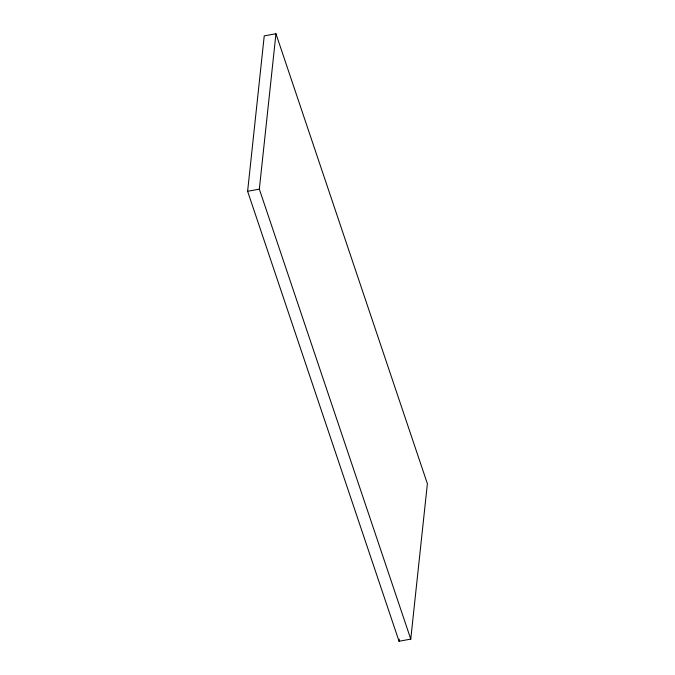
<?xml version="1.0" encoding="UTF-8"?>
<svg xmlns="http://www.w3.org/2000/svg" width="675" height="675" viewBox="0 0 675 675"><rect width="100%" height="100%" fill="white"/><g stroke="black" fill="none" stroke-linecap="round" stroke-linejoin="round"><path stroke-width="1.01" d="M247.615 191.295L264.237 35.885L275.957 33.75L427.385 483.705L410.763 639.115L399.043 641.25L247.615 191.295L259.335 189.152L275.957 33.75M399.043 641.25L399.262 639.166M259.335 189.152L410.763 639.115"/></g></svg>
